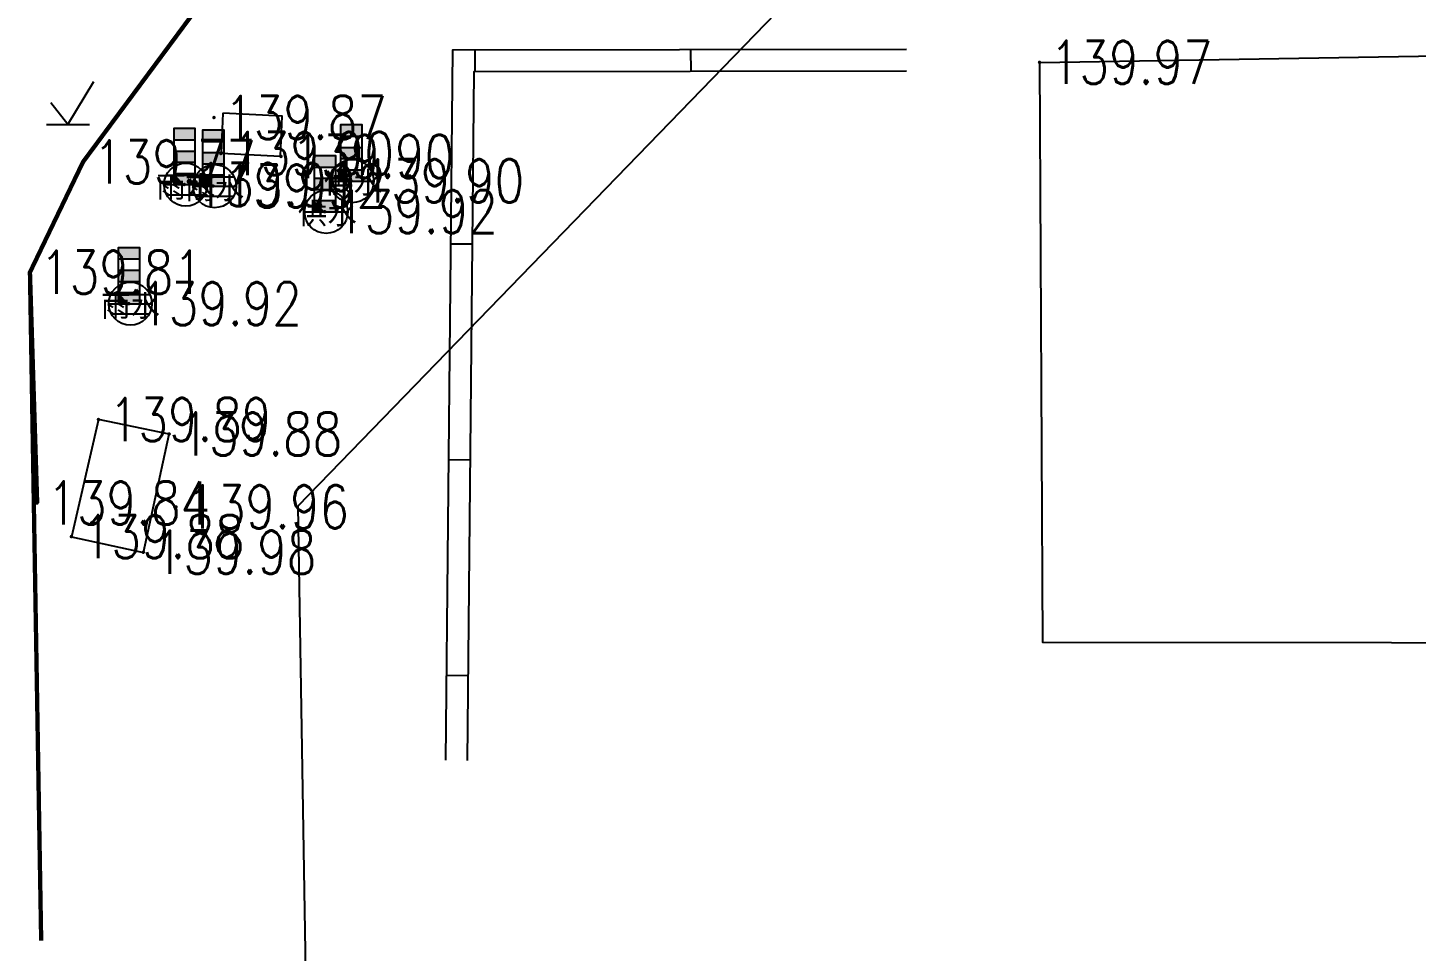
# Model space of a CAD drawing. Extents: x 529262 to 576451, y 2694391 to 2717535.
# Drawn here: x 564390.21 to 564422.39, y 2709985.04 to 2710006.44 of the extents above; entities that cross this region are included whole.
import ezdxf
from ezdxf.enums import TextEntityAlignment as Align
from ezdxf.xclip import XClip

# ---------------------------------------------------------------- set-up
doc = ezdxf.new("R2010")
doc.units = 0
doc.header["$XCLIPFRAME"] = 0
for name, color, linetype in [('COMPONENT', 8, 'Continuous'), ('DLDW', 8, 'Continuous'), ('DLSS', 4, 'Continuous'), ('GCD', 8, 'Continuous'), ('GXYZ', 8, 'Continuous'), ('JMD', 8, 'Continuous'), ('PP-COM', 7, 'Continuous'), ('RD-红线', 7, 'Continuous'), ('ZBTZ', 8, 'Continuous')]:
    doc.layers.add(name, color=color, linetype=linetype)
doc.styles.add('HZ', font='rs.shx', dxfattribs={"width": 0.8, "bigfont": 'hztxt.shx'})
doc.styles.add('宋体', font='', dxfattribs={"width": 0.75})
doc.styles.get('宋体').set_extended_font_data('SimSun')

# ---------------------------------------------------------------- blocks, each defined once
blk = doc.blocks.new('A$C19FD0107')
at = {"layer": 'RD-红线', "color": 8}
blk.add_lwpolyline([(-6589.702602274716, 15616.94644669397), (-6601.52310718596, 15604.75028463127, 0.4146923464799344)], format="xyb", dxfattribs=at)
at = {"layer": 'RD-红线', "color": 8, "linetype": 'Continuous', "flags": 128}
blk.add_lwpolyline([(-6601.52310718596, 15604.75028463313), (-6599.555549927056, 15485.20681237616), (-6599.473207816482, 15480.20392768178)], dxfattribs=at)
blk = doc.blocks.new('GC200')
at = {"linetype": 'Continuous', "const_width": 0.2, "flags": 128}
blk.add_lwpolyline([(-0.1, 0, 1), (0.1, 0, 1)], format="xyb", close=True, dxfattribs=at)
blk = doc.blocks.new('gc054')
at = {"color": 8}
for points in [[(-0.5, 0), (0, 0), (0.5, 0), (0.5, 2.6), (-0.5, 2.6), (-0.5, 0)], [(-0.5, 2.08), (0.5, 2.08)], [(-0.5, 1.56), (0.5, 1.56)], [(-0.5, 1.04), (0.5, 1.04)], [(-0.5, 0.52), (0.5, 0.52)]]:
    blk.add_lwpolyline(points, dxfattribs=at)
at = {"color": 8, "linetype": 'Continuous'}
for points in [[(0.5, 2.08), (0.5, 2.6), (-0.5, 2.6)], [(-0.5, 2.6), (-0.5, 2.08), (0.5, 2.08)], [(-0.5, 1.56), (-0.5, 1.04), (0.5, 1.04)], [(0.5, 1.56), (-0.5, 1.56), (0.5, 1.04)], [(0.5, 0), (0.5, 0.52), (-0.5, 0.52)], [(-0.5, 0.52), (0, 0), (0.5, 0)], [(-0.5, 0.52), (-0.5, 0), (0, 0)]]:
    blk.add_solid(points, dxfattribs=at)
blk = doc.blocks.new('gc123')
at = {"color": 8}
for p, q in [((0, 0), (1.199999999999999, 2)), ((0, 0), (-0.8, 1)), ((-1, 0), (1, 0))]:
    blk.add_line(p, q, dxfattribs=at)
blk = doc.blocks.new('gcbj0101')
blk.add_line((-1, 0), (1, 0))
blk.add_circle((0, 0), 1)
blk = doc.blocks.new('gcbj0103')
for p, q in [((-1, 0), (1, 0)), ((-0.9009279699931144, 0.4339686542644392), (0.9009279699931144, 0.4339686542644392)), ((-0.8840719287007585, -0.4673508584386284), (0.8840719287007585, -0.4673508584386284))]:
    blk.add_line(p, q)
blk.add_circle((0, 0), 1)

msp = doc.modelspace()

# ---------------------------------------------------------------- linework, layer by layer
at = {"layer": 'DLSS', "linetype": 'Continuous', "const_width": 0.1, "flags": 128}
for points in [[(564390.429, 2709995.422), (564390.261, 2710000.773), (564391.491, 2710003.331), (564394.696, 2710007.654), (564395.908, 2710008.505), (564398.985, 2710010.367), (564401.812, 2710010.378), (564405.763, 2710010.446)], [(564390.521507538, 2709985.280162002), (564390.261, 2710000.773), (564391.491, 2710003.331), (564394.696, 2710007.654), (564395.908, 2710008.505), (564398.985, 2710010.367), (564401.812, 2710010.378), (564405.763, 2710010.446)]]:
    msp.add_lwpolyline(points, dxfattribs=at)
at = {"layer": 'JMD', "linetype": 'Continuous'}
for p, q in [((564400.5725367216, 2710005.919462861), (564400.5734841591, 2710005.419463758)), ((564405.5725277453, 2710005.928937236), (564405.5734751828, 2710005.428938134)), ((564400.0105071022, 2710001.435610445), (564400.5104817663, 2710001.430577023)), ((564399.960172882, 2709996.435863805), (564400.460147546, 2709996.430830383)), ((564399.9098386617, 2709991.436117164), (564400.4098133257, 2709991.431083743))]:
    msp.add_line(p, q, dxfattribs=at)
at = {"layer": 'JMD', "linetype": 'Continuous', "flags": 128}
for points in [[(564413.662, 2710005.636), (564458.449, 2710006.389), (564456.372, 2709994.409), (564454.126, 2709992.156)], [(564410.5725187688, 2710005.938411611), (564400.0556377721, 2710005.9184834), (564399.8899893125, 2709989.464462166)], [(564410.5734662063, 2710005.438412509), (564400.550638866, 2710005.419420469), (564400.3899639766, 2709989.459428744)], [(564393.491, 2709997.024), (564391.853, 2709997.358), (564391.226, 2709994.644), (564392.892, 2709994.283)]]:
    msp.add_lwpolyline(points, dxfattribs=at)
for points in [[(564413.662, 2710005.636), (564458.449, 2710006.389), (564456.372, 2709994.409), (564454.126, 2709992.156), (564413.7345355859, 2709992.196615306)], [(564394.7323530684, 2710004.460071243), (564394.6936715223, 2710003.532230372), (564396.0689347467, 2710003.46349885), (564396.1076162927, 2710004.391339721)], [(564393.491, 2709997.024), (564391.853, 2709997.358), (564391.226, 2709994.644), (564392.892, 2709994.283)]]:
    msp.add_lwpolyline(points, close=True, dxfattribs=at)

# ---------------------------------------------------------------- block references
at = {"layer": 'COMPONENT', "linetype": 'Continuous', "xscale": 0.5, "yscale": 0.5}
for name, p in [('gcbj0101', (564397.7288562949, 2710002.886722161)), ('gcbj0103', (564393.8715110819, 2710002.80573658)), ('gcbj0103', (564394.5403130326, 2710002.770478444)), ('gcbj0101', (564397.1253326491, 2710002.174390824)), ('gcbj0103', (564392.5881564971, 2710000.045902015))]:
    msp.add_blockref(name, p, dxfattribs=at)
at = {"layer": 'DLDW', "linetype": 'Continuous', "xscale": 0.5, "yscale": 0.5}
for p in [(564393.842, 2710002.805, 115.365), (564393.842, 2710002.805, 115.365), (564394.509, 2710002.769, 115.372), (564394.509, 2710002.769, 115.372), (564397.709, 2710002.889, 115.352), (564397.709, 2710002.889, 115.352), (564397.098, 2710002.174, 115.375), (564397.098, 2710002.174, 115.375), (564392.556, 2710000.042, 115.377), (564392.556, 2710000.042, 115.377)]:
    msp.add_blockref('gc054', p, dxfattribs=at)
at = {"layer": 'GCD', "linetype": 'Continuous'}
ref = msp.add_blockref('GC200', (564413.6576241686, 2710005.639061415, 139.971), dxfattribs=dict(at, xscale=0.1999999999534339, yscale=0.1999999999534339, zscale=0.1999999999534339))
ref.add_attrib('height', '139.97', dxfattribs={"linetype": 'Continuous', "height": 1, "style": 'HZ', "width": 0.8}).set_placement((564413.8976241685, 2710005.639061415, 139.971), align=Align.MIDDLE_LEFT)
ref = msp.add_blockref('GC200', (564413.6576241686, 2710005.639061415, 139.971), dxfattribs=dict(at, xscale=0.1999999999534339, yscale=0.1999999999534339, zscale=0.1999999999534339))
ref.add_attrib('height', '139.97', dxfattribs={"linetype": 'Continuous', "height": 1, "style": 'HZ', "width": 0.8}).set_placement((564413.8976241685, 2710005.639061415, 139.971), align=Align.MIDDLE_LEFT)
ref = msp.add_blockref('GC200', (564413.6576241686, 2710005.639061415, 139.971), dxfattribs=dict(at, xscale=0.1999999999534339, yscale=0.1999999999534339, zscale=0.1999999999534339))
ref.add_attrib('height', '139.97', dxfattribs={"linetype": 'Continuous', "height": 1, "style": 'HZ', "width": 0.8}).set_placement((564413.8976241685, 2710005.639061415, 139.971), align=Align.MIDDLE_LEFT)
ref = msp.add_blockref('GC200', (564413.6576241686, 2710005.639061415, 139.971), dxfattribs=dict(at, xscale=0.1999999999534339, yscale=0.1999999999534339, zscale=0.1999999999534339))
ref.add_attrib('height', '139.97', dxfattribs={"linetype": 'Continuous', "height": 1, "style": 'HZ', "width": 0.8}).set_placement((564413.8976241685, 2710005.639061415, 139.971), align=Align.MIDDLE_LEFT)
ref = msp.add_blockref('GC200', (564394.5246241685, 2710004.361061415, 139.865), dxfattribs=dict(at, xscale=0.1999999999534339, yscale=0.1999999999534339, zscale=0.1999999999534339))
ref.add_attrib('height', '139.87', dxfattribs={"linetype": 'Continuous', "height": 1, "style": 'HZ', "width": 0.8}).set_placement((564394.7646241685, 2710004.361061415, 139.865), align=Align.MIDDLE_LEFT)
ref = msp.add_blockref('GC200', (564394.5246241685, 2710004.361061415, 139.865), dxfattribs=dict(at, xscale=0.1999999999534339, yscale=0.1999999999534339, zscale=0.1999999999534339))
ref.add_attrib('height', '139.87', dxfattribs={"linetype": 'Continuous', "height": 1, "style": 'HZ', "width": 0.8}).set_placement((564394.7646241685, 2710004.361061415, 139.865), align=Align.MIDDLE_LEFT)
ref = msp.add_blockref('GC200', (564394.5246241685, 2710004.361061415, 139.865), dxfattribs=dict(at, xscale=0.1999999999534339, yscale=0.1999999999534339, zscale=0.1999999999534339))
ref.add_attrib('height', '139.87', dxfattribs={"linetype": 'Continuous', "height": 1, "style": 'HZ', "width": 0.8}).set_placement((564394.7646241685, 2710004.361061415, 139.865), align=Align.MIDDLE_LEFT)
ref = msp.add_blockref('GC200', (564394.5246241685, 2710004.361061415, 139.865), dxfattribs=dict(at, xscale=0.1999999999534339, yscale=0.1999999999534339, zscale=0.1999999999534339))
ref.add_attrib('height', '139.87', dxfattribs={"linetype": 'Continuous', "height": 1, "style": 'HZ', "width": 0.8}).set_placement((564394.7646241685, 2710004.361061415, 139.865), align=Align.MIDDLE_LEFT)
ref = msp.add_blockref('GC200', (564394.6856241685, 2710003.526061415, 139.902), dxfattribs=dict(at, xscale=0.1999999999534339, yscale=0.1999999999534339, zscale=0.1999999999534339))
ref.add_attrib('height', '139.90', dxfattribs={"linetype": 'Continuous', "height": 1, "style": 'HZ', "width": 0.8}).set_placement((564394.9256241685, 2710003.526061415, 139.902), align=Align.MIDDLE_LEFT)
ref = msp.add_blockref('GC200', (564394.6856241685, 2710003.526061415, 139.902), dxfattribs=dict(at, xscale=0.1999999999534339, yscale=0.1999999999534339, zscale=0.1999999999534339))
ref.add_attrib('height', '139.90', dxfattribs={"linetype": 'Continuous', "height": 1, "style": 'HZ', "width": 0.8}).set_placement((564394.9256241685, 2710003.526061415, 139.902), align=Align.MIDDLE_LEFT)
ref = msp.add_blockref('GC200', (564394.6856241685, 2710003.526061415, 139.902), dxfattribs=dict(at, xscale=0.1999999999534339, yscale=0.1999999999534339, zscale=0.1999999999534339))
ref.add_attrib('height', '139.90', dxfattribs={"linetype": 'Continuous', "height": 1, "style": 'HZ', "width": 0.8}).set_placement((564394.9256241685, 2710003.526061415, 139.902), align=Align.MIDDLE_LEFT)
ref = msp.add_blockref('GC200', (564394.6856241685, 2710003.526061415, 139.902), dxfattribs=dict(at, xscale=0.1999999999534339, yscale=0.1999999999534339, zscale=0.1999999999534339))
ref.add_attrib('height', '139.90', dxfattribs={"linetype": 'Continuous', "height": 1, "style": 'HZ', "width": 0.8}).set_placement((564394.9256241685, 2710003.526061415, 139.902), align=Align.MIDDLE_LEFT)
ref = msp.add_blockref('GC200', (564391.4866241686, 2710003.334061415, 139.768), dxfattribs=dict(at, xscale=0.1999999999534339, yscale=0.1999999999534339, zscale=0.1999999999534339))
ref.add_attrib('height', '139.77', dxfattribs={"linetype": 'Continuous', "height": 1, "style": 'HZ', "width": 0.8}).set_placement((564391.7266241686, 2710003.334061415, 139.768), align=Align.MIDDLE_LEFT)
ref = msp.add_blockref('GC200', (564391.4866241686, 2710003.334061415, 139.768), dxfattribs=dict(at, xscale=0.1999999999534339, yscale=0.1999999999534339, zscale=0.1999999999534339))
ref.add_attrib('height', '139.77', dxfattribs={"linetype": 'Continuous', "height": 1, "style": 'HZ', "width": 0.8}).set_placement((564391.7266241686, 2710003.334061415, 139.768), align=Align.MIDDLE_LEFT)
ref = msp.add_blockref('GC200', (564391.4866241686, 2710003.334061415, 139.768), dxfattribs=dict(at, xscale=0.1999999999534339, yscale=0.1999999999534339, zscale=0.1999999999534339))
ref.add_attrib('height', '139.77', dxfattribs={"linetype": 'Continuous', "height": 1, "style": 'HZ', "width": 0.8}).set_placement((564391.7266241686, 2710003.334061415, 139.768), align=Align.MIDDLE_LEFT)
ref = msp.add_blockref('GC200', (564391.4866241686, 2710003.334061415, 139.768), dxfattribs=dict(at, xscale=0.1999999999534339, yscale=0.1999999999534339, zscale=0.1999999999534339))
ref.add_attrib('height', '139.77', dxfattribs={"linetype": 'Continuous', "height": 1, "style": 'HZ', "width": 0.8}).set_placement((564391.7266241686, 2710003.334061415, 139.768), align=Align.MIDDLE_LEFT)
ref = msp.add_blockref('GC200', (564396.0806241685, 2710003.458061415, 139.897), dxfattribs=dict(at, xscale=0.1999999999534339, yscale=0.1999999999534339, zscale=0.1999999999534339))
ref.add_attrib('height', '139.90', dxfattribs={"linetype": 'Continuous', "height": 1, "style": 'HZ', "width": 0.8}).set_placement((564396.3206241685, 2710003.458061415, 139.897), align=Align.MIDDLE_LEFT)
ref = msp.add_blockref('GC200', (564396.0806241685, 2710003.458061415, 139.897), dxfattribs=dict(at, xscale=0.1999999999534339, yscale=0.1999999999534339, zscale=0.1999999999534339))
ref.add_attrib('height', '139.90', dxfattribs={"linetype": 'Continuous', "height": 1, "style": 'HZ', "width": 0.8}).set_placement((564396.3206241685, 2710003.458061415, 139.897), align=Align.MIDDLE_LEFT)
ref = msp.add_blockref('GC200', (564396.0806241685, 2710003.458061415, 139.897), dxfattribs=dict(at, xscale=0.1999999999534339, yscale=0.1999999999534339, zscale=0.1999999999534339))
ref.add_attrib('height', '139.90', dxfattribs={"linetype": 'Continuous', "height": 1, "style": 'HZ', "width": 0.8}).set_placement((564396.3206241685, 2710003.458061415, 139.897), align=Align.MIDDLE_LEFT)
ref = msp.add_blockref('GC200', (564396.0806241685, 2710003.458061415, 139.897), dxfattribs=dict(at, xscale=0.1999999999534339, yscale=0.1999999999534339, zscale=0.1999999999534339))
ref.add_attrib('height', '139.90', dxfattribs={"linetype": 'Continuous', "height": 1, "style": 'HZ', "width": 0.8}).set_placement((564396.3206241685, 2710003.458061415, 139.897), align=Align.MIDDLE_LEFT)
ref = msp.add_blockref('GC200', (564397.7046241686, 2710002.892061415, 139.898), dxfattribs=dict(at, xscale=0.1999999999534339, yscale=0.1999999999534339, zscale=0.1999999999534339))
ref.add_attrib('height', '139.90', dxfattribs={"linetype": 'Continuous', "height": 1, "style": 'HZ', "width": 0.8}).set_placement((564397.9446241686, 2710002.892061415, 139.898), align=Align.MIDDLE_LEFT)
ref = msp.add_blockref('GC200', (564397.7046241686, 2710002.892061415, 139.898), dxfattribs=dict(at, xscale=0.1999999999534339, yscale=0.1999999999534339, zscale=0.1999999999534339))
ref.add_attrib('height', '139.90', dxfattribs={"linetype": 'Continuous', "height": 1, "style": 'HZ', "width": 0.8}).set_placement((564397.9446241686, 2710002.892061415, 139.898), align=Align.MIDDLE_LEFT)
ref = msp.add_blockref('GC200', (564397.7046241686, 2710002.892061415, 139.898), dxfattribs=dict(at, xscale=0.1999999999534339, yscale=0.1999999999534339, zscale=0.1999999999534339))
ref.add_attrib('height', '139.90', dxfattribs={"linetype": 'Continuous', "height": 1, "style": 'HZ', "width": 0.8}).set_placement((564397.9446241686, 2710002.892061415, 139.898), align=Align.MIDDLE_LEFT)
ref = msp.add_blockref('GC200', (564397.7046241686, 2710002.892061415, 139.898), dxfattribs=dict(at, xscale=0.1999999999534339, yscale=0.1999999999534339, zscale=0.1999999999534339))
ref.add_attrib('height', '139.90', dxfattribs={"linetype": 'Continuous', "height": 1, "style": 'HZ', "width": 0.8}).set_placement((564397.9446241686, 2710002.892061415, 139.898), align=Align.MIDDLE_LEFT)
ref = msp.add_blockref('GC200', (564393.8376241685, 2710002.808061415, 139.911), dxfattribs=dict(at, xscale=0.1999999999534339, yscale=0.1999999999534339, zscale=0.1999999999534339))
ref.add_attrib('height', '139.91', dxfattribs={"linetype": 'Continuous', "height": 1, "style": 'HZ', "width": 0.8}).set_placement((564394.0776241685, 2710002.808061415, 139.911), align=Align.MIDDLE_LEFT)
ref = msp.add_blockref('GC200', (564393.8376241685, 2710002.808061415, 139.911), dxfattribs=dict(at, xscale=0.1999999999534339, yscale=0.1999999999534339, zscale=0.1999999999534339))
ref.add_attrib('height', '139.91', dxfattribs={"linetype": 'Continuous', "height": 1, "style": 'HZ', "width": 0.8}).set_placement((564394.0776241685, 2710002.808061415, 139.911), align=Align.MIDDLE_LEFT)
ref = msp.add_blockref('GC200', (564393.8376241685, 2710002.808061415, 139.911), dxfattribs=dict(at, xscale=0.1999999999534339, yscale=0.1999999999534339, zscale=0.1999999999534339))
ref.add_attrib('height', '139.91', dxfattribs={"linetype": 'Continuous', "height": 1, "style": 'HZ', "width": 0.8}).set_placement((564394.0776241685, 2710002.808061415, 139.911), align=Align.MIDDLE_LEFT)
ref = msp.add_blockref('GC200', (564393.8376241685, 2710002.808061415, 139.911), dxfattribs=dict(at, xscale=0.1999999999534339, yscale=0.1999999999534339, zscale=0.1999999999534339))
ref.add_attrib('height', '139.91', dxfattribs={"linetype": 'Continuous', "height": 1, "style": 'HZ', "width": 0.8}).set_placement((564394.0776241685, 2710002.808061415, 139.911), align=Align.MIDDLE_LEFT)
ref = msp.add_blockref('GC200', (564394.5046241685, 2710002.772061415, 139.918), dxfattribs=dict(at, xscale=0.1999999999534339, yscale=0.1999999999534339, zscale=0.1999999999534339))
ref.add_attrib('height', '139.92', dxfattribs={"linetype": 'Continuous', "height": 1, "style": 'HZ', "width": 0.8}).set_placement((564394.7446241685, 2710002.772061415, 139.918), align=Align.MIDDLE_LEFT)
ref = msp.add_blockref('GC200', (564394.5046241685, 2710002.772061415, 139.918), dxfattribs=dict(at, xscale=0.1999999999534339, yscale=0.1999999999534339, zscale=0.1999999999534339))
ref.add_attrib('height', '139.92', dxfattribs={"linetype": 'Continuous', "height": 1, "style": 'HZ', "width": 0.8}).set_placement((564394.7446241685, 2710002.772061415, 139.918), align=Align.MIDDLE_LEFT)
ref = msp.add_blockref('GC200', (564394.5046241685, 2710002.772061415, 139.918), dxfattribs=dict(at, xscale=0.1999999999534339, yscale=0.1999999999534339, zscale=0.1999999999534339))
ref.add_attrib('height', '139.92', dxfattribs={"linetype": 'Continuous', "height": 1, "style": 'HZ', "width": 0.8}).set_placement((564394.7446241685, 2710002.772061415, 139.918), align=Align.MIDDLE_LEFT)
ref = msp.add_blockref('GC200', (564394.5046241685, 2710002.772061415, 139.918), dxfattribs=dict(at, xscale=0.1999999999534339, yscale=0.1999999999534339, zscale=0.1999999999534339))
ref.add_attrib('height', '139.92', dxfattribs={"linetype": 'Continuous', "height": 1, "style": 'HZ', "width": 0.8}).set_placement((564394.7446241685, 2710002.772061415, 139.918), align=Align.MIDDLE_LEFT)
ref = msp.add_blockref('GC200', (564397.0936241685, 2710002.177061415, 139.921), dxfattribs=dict(at, xscale=0.1999999999534339, yscale=0.1999999999534339, zscale=0.1999999999534339))
ref.add_attrib('height', '139.92', dxfattribs={"linetype": 'Continuous', "height": 1, "style": 'HZ', "width": 0.8}).set_placement((564397.3336241685, 2710002.177061415, 139.921), align=Align.MIDDLE_LEFT)
ref = msp.add_blockref('GC200', (564397.0936241685, 2710002.177061415, 139.921), dxfattribs=dict(at, xscale=0.1999999999534339, yscale=0.1999999999534339, zscale=0.1999999999534339))
ref.add_attrib('height', '139.92', dxfattribs={"linetype": 'Continuous', "height": 1, "style": 'HZ', "width": 0.8}).set_placement((564397.3336241685, 2710002.177061415, 139.921), align=Align.MIDDLE_LEFT)
ref = msp.add_blockref('GC200', (564397.0936241685, 2710002.177061415, 139.921), dxfattribs=dict(at, xscale=0.1999999999534339, yscale=0.1999999999534339, zscale=0.1999999999534339))
ref.add_attrib('height', '139.92', dxfattribs={"linetype": 'Continuous', "height": 1, "style": 'HZ', "width": 0.8}).set_placement((564397.3336241685, 2710002.177061415, 139.921), align=Align.MIDDLE_LEFT)
ref = msp.add_blockref('GC200', (564397.0936241685, 2710002.177061415, 139.921), dxfattribs=dict(at, xscale=0.1999999999534339, yscale=0.1999999999534339, zscale=0.1999999999534339))
ref.add_attrib('height', '139.92', dxfattribs={"linetype": 'Continuous', "height": 1, "style": 'HZ', "width": 0.8}).set_placement((564397.3336241685, 2710002.177061415, 139.921), align=Align.MIDDLE_LEFT)
ref = msp.add_blockref('GC200', (564390.2566241686, 2710000.776061415, 139.812), dxfattribs=dict(at, xscale=0.1999999999534339, yscale=0.1999999999534339, zscale=0.1999999999534339))
ref.add_attrib('height', '139.81', dxfattribs={"linetype": 'Continuous', "height": 1, "style": 'HZ', "width": 0.8}).set_placement((564390.4966241686, 2710000.776061415, 139.812), align=Align.MIDDLE_LEFT)
ref = msp.add_blockref('GC200', (564390.2566241686, 2710000.776061415, 139.812), dxfattribs=dict(at, xscale=0.1999999999534339, yscale=0.1999999999534339, zscale=0.1999999999534339))
ref.add_attrib('height', '139.81', dxfattribs={"linetype": 'Continuous', "height": 1, "style": 'HZ', "width": 0.8}).set_placement((564390.4966241686, 2710000.776061415, 139.812), align=Align.MIDDLE_LEFT)
ref = msp.add_blockref('GC200', (564390.2566241686, 2710000.776061415, 139.812), dxfattribs=dict(at, xscale=0.1999999999534339, yscale=0.1999999999534339, zscale=0.1999999999534339))
ref.add_attrib('height', '139.81', dxfattribs={"linetype": 'Continuous', "height": 1, "style": 'HZ', "width": 0.8}).set_placement((564390.4966241686, 2710000.776061415, 139.812), align=Align.MIDDLE_LEFT)
ref = msp.add_blockref('GC200', (564390.2566241686, 2710000.776061415, 139.812), dxfattribs=dict(at, xscale=0.1999999999534339, yscale=0.1999999999534339, zscale=0.1999999999534339))
ref.add_attrib('height', '139.81', dxfattribs={"linetype": 'Continuous', "height": 1, "style": 'HZ', "width": 0.8}).set_placement((564390.4966241686, 2710000.776061415, 139.812), align=Align.MIDDLE_LEFT)
ref = msp.add_blockref('GC200', (564392.5516241685, 2710000.045061415, 139.923), dxfattribs=dict(at, xscale=0.1999999999534339, yscale=0.1999999999534339, zscale=0.1999999999534339))
ref.add_attrib('height', '139.92', dxfattribs={"linetype": 'Continuous', "height": 1, "style": 'HZ', "width": 0.8}).set_placement((564392.7916241685, 2710000.045061415, 139.923), align=Align.MIDDLE_LEFT)
ref = msp.add_blockref('GC200', (564392.5516241685, 2710000.045061415, 139.923), dxfattribs=dict(at, xscale=0.1999999999534339, yscale=0.1999999999534339, zscale=0.1999999999534339))
ref.add_attrib('height', '139.92', dxfattribs={"linetype": 'Continuous', "height": 1, "style": 'HZ', "width": 0.8}).set_placement((564392.7916241685, 2710000.045061415, 139.923), align=Align.MIDDLE_LEFT)
ref = msp.add_blockref('GC200', (564392.5516241685, 2710000.045061415, 139.923), dxfattribs=dict(at, xscale=0.1999999999534339, yscale=0.1999999999534339, zscale=0.1999999999534339))
ref.add_attrib('height', '139.92', dxfattribs={"linetype": 'Continuous', "height": 1, "style": 'HZ', "width": 0.8}).set_placement((564392.7916241685, 2710000.045061415, 139.923), align=Align.MIDDLE_LEFT)
ref = msp.add_blockref('GC200', (564392.5516241685, 2710000.045061415, 139.923), dxfattribs=dict(at, xscale=0.1999999999534339, yscale=0.1999999999534339, zscale=0.1999999999534339))
ref.add_attrib('height', '139.92', dxfattribs={"linetype": 'Continuous', "height": 1, "style": 'HZ', "width": 0.8}).set_placement((564392.7916241685, 2710000.045061415, 139.923), align=Align.MIDDLE_LEFT)
ref = msp.add_blockref('GC200', (564391.8486241685, 2709997.361061415, 139.889), dxfattribs=dict(at, xscale=0.1999999999534339, yscale=0.1999999999534339, zscale=0.1999999999534339))
ref.add_attrib('height', '139.89', dxfattribs={"linetype": 'Continuous', "height": 1, "style": 'HZ', "width": 0.8}).set_placement((564392.0886241685, 2709997.361061415, 139.889), align=Align.MIDDLE_LEFT)
ref = msp.add_blockref('GC200', (564391.8486241685, 2709997.361061415, 139.889), dxfattribs=dict(at, xscale=0.1999999999534339, yscale=0.1999999999534339, zscale=0.1999999999534339))
ref.add_attrib('height', '139.89', dxfattribs={"linetype": 'Continuous', "height": 1, "style": 'HZ', "width": 0.8}).set_placement((564392.0886241685, 2709997.361061415, 139.889), align=Align.MIDDLE_LEFT)
ref = msp.add_blockref('GC200', (564391.8486241685, 2709997.361061415, 139.889), dxfattribs=dict(at, xscale=0.1999999999534339, yscale=0.1999999999534339, zscale=0.1999999999534339))
ref.add_attrib('height', '139.89', dxfattribs={"linetype": 'Continuous', "height": 1, "style": 'HZ', "width": 0.8}).set_placement((564392.0886241685, 2709997.361061415, 139.889), align=Align.MIDDLE_LEFT)
ref = msp.add_blockref('GC200', (564391.8486241685, 2709997.361061415, 139.889), dxfattribs=dict(at, xscale=0.1999999999534339, yscale=0.1999999999534339, zscale=0.1999999999534339))
ref.add_attrib('height', '139.89', dxfattribs={"linetype": 'Continuous', "height": 1, "style": 'HZ', "width": 0.8}).set_placement((564392.0886241685, 2709997.361061415, 139.889), align=Align.MIDDLE_LEFT)
ref = msp.add_blockref('GC200', (564393.4866241686, 2709997.027061415, 139.883), dxfattribs=dict(at, xscale=0.1999999999534339, yscale=0.1999999999534339, zscale=0.1999999999534339))
ref.add_attrib('height', '139.88', dxfattribs={"linetype": 'Continuous', "height": 1, "style": 'HZ', "width": 0.8}).set_placement((564393.7266241686, 2709997.027061415, 139.883), align=Align.MIDDLE_LEFT)
ref = msp.add_blockref('GC200', (564393.4866241686, 2709997.027061415, 139.883), dxfattribs=dict(at, xscale=0.1999999999534339, yscale=0.1999999999534339, zscale=0.1999999999534339))
ref.add_attrib('height', '139.88', dxfattribs={"linetype": 'Continuous', "height": 1, "style": 'HZ', "width": 0.8}).set_placement((564393.7266241686, 2709997.027061415, 139.883), align=Align.MIDDLE_LEFT)
ref = msp.add_blockref('GC200', (564393.4866241686, 2709997.027061415, 139.883), dxfattribs=dict(at, xscale=0.1999999999534339, yscale=0.1999999999534339, zscale=0.1999999999534339))
ref.add_attrib('height', '139.88', dxfattribs={"linetype": 'Continuous', "height": 1, "style": 'HZ', "width": 0.8}).set_placement((564393.7266241686, 2709997.027061415, 139.883), align=Align.MIDDLE_LEFT)
ref = msp.add_blockref('GC200', (564393.4866241686, 2709997.027061415, 139.883), dxfattribs=dict(at, xscale=0.1999999999534339, yscale=0.1999999999534339, zscale=0.1999999999534339))
ref.add_attrib('height', '139.88', dxfattribs={"linetype": 'Continuous', "height": 1, "style": 'HZ', "width": 0.8}).set_placement((564393.7266241686, 2709997.027061415, 139.883), align=Align.MIDDLE_LEFT)
ref = msp.add_blockref('GC200', (564390.4246241685, 2709995.425061415, 139.836), dxfattribs=dict(at, xscale=0.1999999999534339, yscale=0.1999999999534339, zscale=0.1999999999534339))
ref.add_attrib('height', '139.84', dxfattribs={"linetype": 'Continuous', "height": 1, "style": 'HZ', "width": 0.8}).set_placement((564390.6646241685, 2709995.425061415, 139.836), align=Align.MIDDLE_LEFT)
ref = msp.add_blockref('GC200', (564390.4246241685, 2709995.425061415, 139.836), dxfattribs=dict(at, xscale=0.1999999999534339, yscale=0.1999999999534339, zscale=0.1999999999534339))
ref.add_attrib('height', '139.84', dxfattribs={"linetype": 'Continuous', "height": 1, "style": 'HZ', "width": 0.8}).set_placement((564390.6646241685, 2709995.425061415, 139.836), align=Align.MIDDLE_LEFT)
ref = msp.add_blockref('GC200', (564390.4246241685, 2709995.425061415, 139.836), dxfattribs=dict(at, xscale=0.1999999999534339, yscale=0.1999999999534339, zscale=0.1999999999534339))
ref.add_attrib('height', '139.84', dxfattribs={"linetype": 'Continuous', "height": 1, "style": 'HZ', "width": 0.8}).set_placement((564390.6646241685, 2709995.425061415, 139.836), align=Align.MIDDLE_LEFT)
ref = msp.add_blockref('GC200', (564390.4246241685, 2709995.425061415, 139.836), dxfattribs=dict(at, xscale=0.1999999999534339, yscale=0.1999999999534339, zscale=0.1999999999534339))
ref.add_attrib('height', '139.84', dxfattribs={"linetype": 'Continuous', "height": 1, "style": 'HZ', "width": 0.8}).set_placement((564390.6646241685, 2709995.425061415, 139.836), align=Align.MIDDLE_LEFT)
ref = msp.add_blockref('GC200', (564393.6456241686, 2709995.336061415, 139.963), dxfattribs=dict(at, xscale=0.1999999999534339, yscale=0.1999999999534339, zscale=0.1999999999534339))
ref.add_attrib('height', '139.96', dxfattribs={"linetype": 'Continuous', "height": 1, "style": 'HZ', "width": 0.8}).set_placement((564393.8856241686, 2709995.336061415, 139.963), align=Align.MIDDLE_LEFT)
ref = msp.add_blockref('GC200', (564393.6456241686, 2709995.336061415, 139.963), dxfattribs=dict(at, xscale=0.1999999999534339, yscale=0.1999999999534339, zscale=0.1999999999534339))
ref.add_attrib('height', '139.96', dxfattribs={"linetype": 'Continuous', "height": 1, "style": 'HZ', "width": 0.8}).set_placement((564393.8856241686, 2709995.336061415, 139.963), align=Align.MIDDLE_LEFT)
ref = msp.add_blockref('GC200', (564393.6456241686, 2709995.336061415, 139.963), dxfattribs=dict(at, xscale=0.1999999999534339, yscale=0.1999999999534339, zscale=0.1999999999534339))
ref.add_attrib('height', '139.96', dxfattribs={"linetype": 'Continuous', "height": 1, "style": 'HZ', "width": 0.8}).set_placement((564393.8856241686, 2709995.336061415, 139.963), align=Align.MIDDLE_LEFT)
ref = msp.add_blockref('GC200', (564393.6456241686, 2709995.336061415, 139.963), dxfattribs=dict(at, xscale=0.1999999999534339, yscale=0.1999999999534339, zscale=0.1999999999534339))
ref.add_attrib('height', '139.96', dxfattribs={"linetype": 'Continuous', "height": 1, "style": 'HZ', "width": 0.8}).set_placement((564393.8856241686, 2709995.336061415, 139.963), align=Align.MIDDLE_LEFT)
ref = msp.add_blockref('GC200', (564391.2216241686, 2709994.647061415, 139.875), dxfattribs=dict(at, xscale=0.1999999999534339, yscale=0.1999999999534339, zscale=0.1999999999534339))
ref.add_attrib('height', '139.88', dxfattribs={"linetype": 'Continuous', "height": 1, "style": 'HZ', "width": 0.8}).set_placement((564391.4616241686, 2709994.647061415, 139.875), align=Align.MIDDLE_LEFT)
ref = msp.add_blockref('GC200', (564391.2216241686, 2709994.647061415, 139.875), dxfattribs=dict(at, xscale=0.1999999999534339, yscale=0.1999999999534339, zscale=0.1999999999534339))
ref.add_attrib('height', '139.88', dxfattribs={"linetype": 'Continuous', "height": 1, "style": 'HZ', "width": 0.8}).set_placement((564391.4616241686, 2709994.647061415, 139.875), align=Align.MIDDLE_LEFT)
ref = msp.add_blockref('GC200', (564391.2216241686, 2709994.647061415, 139.875), dxfattribs=dict(at, xscale=0.1999999999534339, yscale=0.1999999999534339, zscale=0.1999999999534339))
ref.add_attrib('height', '139.88', dxfattribs={"linetype": 'Continuous', "height": 1, "style": 'HZ', "width": 0.8}).set_placement((564391.4616241686, 2709994.647061415, 139.875), align=Align.MIDDLE_LEFT)
ref = msp.add_blockref('GC200', (564391.2216241686, 2709994.647061415, 139.875), dxfattribs=dict(at, xscale=0.1999999999534339, yscale=0.1999999999534339, zscale=0.1999999999534339))
ref.add_attrib('height', '139.88', dxfattribs={"linetype": 'Continuous', "height": 1, "style": 'HZ', "width": 0.8}).set_placement((564391.4616241686, 2709994.647061415, 139.875), align=Align.MIDDLE_LEFT)
ref = msp.add_blockref('GC200', (564392.8876241685, 2709994.286061415, 139.984), dxfattribs=dict(at, xscale=0.1999999999534339, yscale=0.1999999999534339, zscale=0.1999999999534339))
ref.add_attrib('height', '139.98', dxfattribs={"linetype": 'Continuous', "height": 1, "style": 'HZ', "width": 0.8}).set_placement((564393.1276241685, 2709994.286061415, 139.984), align=Align.MIDDLE_LEFT)
ref = msp.add_blockref('GC200', (564392.8876241685, 2709994.286061415, 139.984), dxfattribs=dict(at, xscale=0.1999999999534339, yscale=0.1999999999534339, zscale=0.1999999999534339))
ref.add_attrib('height', '139.98', dxfattribs={"linetype": 'Continuous', "height": 1, "style": 'HZ', "width": 0.8}).set_placement((564393.1276241685, 2709994.286061415, 139.984), align=Align.MIDDLE_LEFT)
ref = msp.add_blockref('GC200', (564392.8876241685, 2709994.286061415, 139.984), dxfattribs=dict(at, xscale=0.1999999999534339, yscale=0.1999999999534339, zscale=0.1999999999534339))
ref.add_attrib('height', '139.98', dxfattribs={"linetype": 'Continuous', "height": 1, "style": 'HZ', "width": 0.8}).set_placement((564393.1276241685, 2709994.286061415, 139.984), align=Align.MIDDLE_LEFT)
ref = msp.add_blockref('GC200', (564392.8876241685, 2709994.286061415, 139.984), dxfattribs=dict(at, xscale=0.1999999999534339, yscale=0.1999999999534339, zscale=0.1999999999534339))
ref.add_attrib('height', '139.98', dxfattribs={"linetype": 'Continuous', "height": 1, "style": 'HZ', "width": 0.8}).set_placement((564393.1276241685, 2709994.286061415, 139.984), align=Align.MIDDLE_LEFT)
at = {"layer": 'PP-COM'}
ref = msp.add_blockref('A$C19FD0107', (570997.9927985519, 2694390.602628201), dxfattribs=at)
XClip(ref).set_block_clipping_path([(-9366.438313488383, 14428.60439108219), (-3328.44807433628, 17452.748486375436)])
at = {"layer": 'ZBTZ', "linetype": 'Continuous', "xscale": 0.5, "yscale": 0.5, "zscale": 0.5}
msp.add_blockref('gc123', (564391.1428031324, 2710004.199603773), dxfattribs=at)

# ---------------------------------------------------------------- texts
at = {"layer": 'GXYZ', "linetype": 'Continuous', "style": '宋体'}
for s, p in [('雨水', (564393.8737402452, 2710002.765339643)), ('雨水', (564394.5425421959, 2710002.730081507)), ('供水', (564397.7558089043, 2710002.860531613)), ('供水', (564397.1522852585, 2710002.148200275)), ('雨水', (564392.5903856604, 2710000.005505078))]:
    msp.add_text(s, height=0.5, dxfattribs=at).set_placement(p, align=Align.MIDDLE)

doc.saveas('drawing.dxf')
